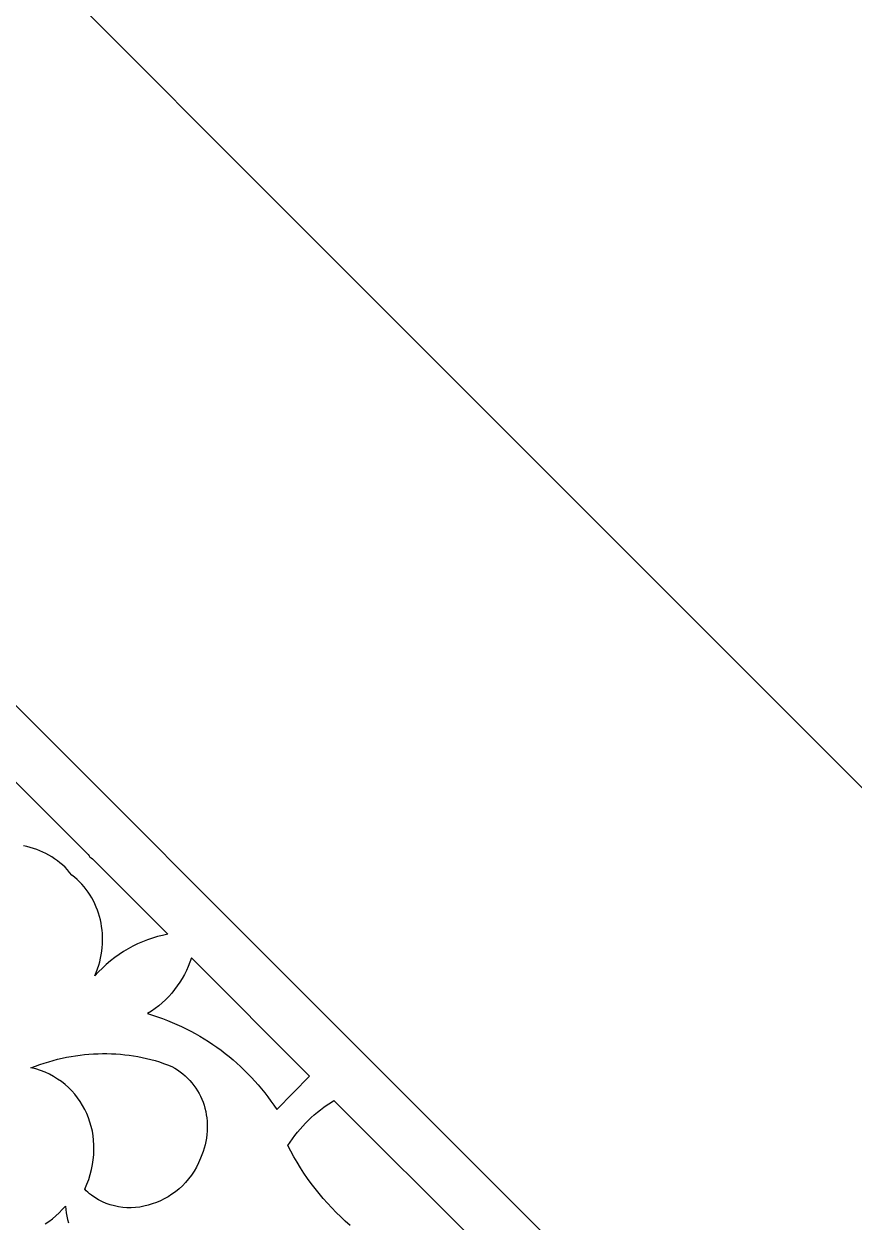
# Model space of a CAD drawing. Extents: x -3069 to -2029, y 258 to 1298.
# Drawn here: x -2195.6 to -2118.8, y 1041.8 to 1152.6 of the extents above; entities that cross this region are included whole.
import ezdxf

# ---------------------------------------------------------------- set-up
doc = ezdxf.new("R2010")
doc.units = 0
doc.layers.add('LAYER_1', color=18, linetype='CONTINUOUS')
doc.layers.add('LAYER_2', color=174, linetype='CONTINUOUS')

msp = doc.modelspace()

# ---------------------------------------------------------------- linework, layer by layer
at = {"layer": 'LAYER_1'}
for points in [[(-2333.8, 257.75), (-2029.19, 562.36), (-2029.19, 993.14), (-2333.8, 1297.75), (-2764.58, 1297.75), (-3069.19, 993.14), (-3069.19, 562.36), (-2764.58, 257.75)], [(-2180.07, 1066.22), (-2180.21, 1065.83), (-2180.36, 1065.44), (-2180.53, 1065.06), (-2180.72, 1064.69), (-2180.92, 1064.32), (-2181.14, 1063.97), (-2181.38, 1063.63), (-2181.63, 1063.29), (-2181.89, 1062.97), (-2182.17, 1062.66), (-2182.47, 1062.36), (-2182.78, 1062.07), (-2183.1, 1061.8), (-2183.43, 1061.54), (-2183.77, 1061.3), (-2184.13, 1061.07), (-2183.67, 1060.93), (-2183.21, 1060.77), (-2182.75, 1060.61), (-2182.3, 1060.44), (-2181.86, 1060.26), (-2181.42, 1060.07), (-2180.98, 1059.87), (-2180.55, 1059.66), (-2180.13, 1059.44), (-2179.71, 1059.22), (-2179.3, 1058.98), (-2178.89, 1058.74), (-2178.49, 1058.49), (-2178.1, 1058.22), (-2177.71, 1057.96), (-2177.33, 1057.68), (-2176.96, 1057.39), (-2176.59, 1057.1), (-2176.22, 1056.8), (-2175.87, 1056.49), (-2175.52, 1056.17), (-2175.18, 1055.85), (-2174.84, 1055.51), (-2174.52, 1055.17), (-2174.2, 1054.83), (-2173.89, 1054.47), (-2173.58, 1054.11), (-2173.28, 1053.74), (-2172.99, 1053.36), (-2172.71, 1052.98), (-2172.44, 1052.59), (-2172.17, 1052.19), (-2169.13, 1055.28)], [(-2179.23, 1047.69), (-2179.41, 1047.27), (-2179.61, 1046.87), (-2179.83, 1046.49), (-2180.07, 1046.12), (-2180.33, 1045.78), (-2180.61, 1045.46), (-2180.91, 1045.15), (-2181.21, 1044.87), (-2181.54, 1044.6), (-2181.87, 1044.36), (-2182.22, 1044.13), (-2182.58, 1043.93), (-2182.94, 1043.75), (-2183.31, 1043.59), (-2183.69, 1043.46), (-2184.08, 1043.34), (-2184.47, 1043.25), (-2184.86, 1043.18), (-2185.25, 1043.14), (-2185.65, 1043.12), (-2186.04, 1043.12), (-2186.43, 1043.15), (-2186.82, 1043.2), (-2187.2, 1043.28), (-2187.58, 1043.38), (-2187.95, 1043.51), (-2188.31, 1043.66), (-2188.66, 1043.84), (-2189, 1044.05), (-2189.33, 1044.29), (-2189.49, 1044.41), (-2189.65, 1044.55), (-2189.8, 1044.69), (-2189.95, 1044.84), (-2189.75, 1045.29), (-2189.58, 1045.74), (-2189.44, 1046.2), (-2189.32, 1046.65), (-2189.22, 1047.11), (-2189.15, 1047.56), (-2189.11, 1048.01), (-2189.09, 1048.46), (-2189.09, 1048.91), (-2189.12, 1049.35), (-2189.17, 1049.78), (-2189.24, 1050.21), (-2189.34, 1050.63), (-2189.46, 1051.04), (-2189.59, 1051.44), (-2189.76, 1051.83), (-2189.94, 1052.21), (-2190.14, 1052.58), (-2190.36, 1052.94), (-2190.6, 1053.29), (-2190.87, 1053.62), (-2191.15, 1053.93), (-2191.45, 1054.23), (-2191.77, 1054.51), (-2192.1, 1054.78), (-2192.45, 1055.02), (-2192.82, 1055.25), (-2193.21, 1055.46), (-2193.62, 1055.64), (-2194.04, 1055.81), (-2194.47, 1055.95), (-2194.92, 1056.06), (-2194.51, 1056.22), (-2194.11, 1056.36), (-2193.7, 1056.5), (-2193.28, 1056.62), (-2192.87, 1056.74), (-2192.46, 1056.85), (-2192.04, 1056.94), (-2191.63, 1057.03), (-2191.21, 1057.11), (-2190.8, 1057.17), (-2190.38, 1057.23), (-2189.96, 1057.28), (-2189.55, 1057.32), (-2189.13, 1057.34), (-2188.71, 1057.36), (-2188.3, 1057.37), (-2187.89, 1057.37), (-2187.47, 1057.36), (-2187.06, 1057.34), (-2186.65, 1057.31), (-2186.24, 1057.27), (-2185.83, 1057.22), (-2185.43, 1057.16), (-2185.02, 1057.09), (-2184.62, 1057.01), (-2184.22, 1056.93), (-2183.83, 1056.83), (-2183.43, 1056.72), (-2183.04, 1056.6), (-2182.66, 1056.47), (-2182.27, 1056.34), (-2181.89, 1056.19), (-2181.62, 1056.04), (-2181.36, 1055.87), (-2181.1, 1055.7), (-2180.86, 1055.51), (-2180.64, 1055.32), (-2180.42, 1055.11), (-2180.21, 1054.89), (-2180.02, 1054.67), (-2179.84, 1054.43), (-2179.67, 1054.19), (-2179.51, 1053.94), (-2179.36, 1053.69), (-2179.23, 1053.42), (-2179.11, 1053.15), (-2179, 1052.87), (-2178.9, 1052.59), (-2178.82, 1052.31), (-2178.75, 1052.01), (-2178.7, 1051.72), (-2178.65, 1051.42), (-2178.62, 1051.12), (-2178.61, 1050.81), (-2178.6, 1050.5), (-2178.62, 1050.19), (-2178.64, 1049.88), (-2178.68, 1049.56), (-2178.74, 1049.25), (-2178.81, 1048.94), (-2178.89, 1048.62), (-2178.99, 1048.31), (-2179.1, 1048)]]:
    msp.add_lwpolyline(points, close=True, dxfattribs=at)
for points in [[(-2196.61, 1082.76), (-2189.64, 1075.79), (-2189.53, 1075.67), (-2189.48, 1075.54), (-2189.35, 1075.49), (-2189.23, 1075.38), (-2182.26, 1068.41), (-2182.74, 1068.31), (-2183.21, 1068.2), (-2183.68, 1068.06), (-2184.15, 1067.9), (-2184.6, 1067.72), (-2185.05, 1067.53), (-2185.5, 1067.31), (-2185.93, 1067.08), (-2186.35, 1066.82), (-2186.77, 1066.55), (-2187.17, 1066.26), (-2187.56, 1065.95), (-2187.95, 1065.63), (-2188.31, 1065.29), (-2188.67, 1064.93), (-2189.01, 1064.56), (-2188.88, 1064.88), (-2188.76, 1065.21), (-2188.65, 1065.54), (-2188.56, 1065.87), (-2188.49, 1066.2), (-2188.42, 1066.52), (-2188.37, 1066.85), (-2188.33, 1067.18), (-2188.31, 1067.51), (-2188.3, 1067.84), (-2188.3, 1068.16), (-2188.31, 1068.48), (-2188.34, 1068.8), (-2188.38, 1069.12), (-2188.43, 1069.43), (-2188.5, 1069.74), (-2188.58, 1070.05), (-2188.66, 1070.35), (-2188.77, 1070.64), (-2188.88, 1070.93), (-2189, 1071.22), (-2189.14, 1071.5), (-2189.29, 1071.77), (-2189.45, 1072.04), (-2189.62, 1072.3), (-2189.81, 1072.55), (-2190, 1072.8), (-2190.21, 1073.04), (-2190.43, 1073.26), (-2190.65, 1073.48), (-2190.89, 1073.69), (-2191.14, 1073.89), (-2191.34, 1074.14), (-2191.55, 1074.38), (-2191.77, 1074.61), (-2192, 1074.82), (-2192.24, 1075.03), (-2192.48, 1075.22), (-2192.74, 1075.4), (-2193, 1075.58), (-2193.26, 1075.73), (-2193.54, 1075.88), (-2193.82, 1076.02), (-2194.1, 1076.14), (-2194.39, 1076.26), (-2194.69, 1076.36), (-2194.99, 1076.44), (-2195.29, 1076.52), (-2195.6, 1076.58)], [(-2165.38, 1041.48), (-2165.83, 1041.87), (-2166.26, 1042.27), (-2166.68, 1042.68), (-2167.09, 1043.1), (-2167.49, 1043.53), (-2167.88, 1043.97), (-2168.26, 1044.42), (-2168.63, 1044.88), (-2168.98, 1045.35), (-2169.33, 1045.83), (-2169.66, 1046.32), (-2169.98, 1046.81), (-2170.29, 1047.32), (-2170.58, 1047.83), (-2170.87, 1048.35), (-2171.14, 1048.88), (-2170.93, 1049.19), (-2170.72, 1049.5), (-2170.49, 1049.8), (-2170.26, 1050.1), (-2170.02, 1050.38), (-2169.77, 1050.66), (-2169.51, 1050.94), (-2169.25, 1051.2), (-2168.98, 1051.46), (-2168.7, 1051.71), (-2168.41, 1051.95), (-2168.12, 1052.18), (-2167.82, 1052.41), (-2167.51, 1052.62), (-2167.2, 1052.83), (-2166.88, 1053.03), (-2153.73, 1039.9)], [(-2193.61, 1041.61), (-2193.27, 1041.85), (-2192.94, 1042.1), (-2192.62, 1042.37), (-2192.31, 1042.65), (-2192.02, 1042.95), (-2191.73, 1043.26), (-2191.7, 1042.94), (-2191.65, 1042.63), (-2191.6, 1042.33), (-2191.53, 1042.03), (-2191.46, 1041.73)]]:
    msp.add_lwpolyline(points, dxfattribs=at)
at = {"layer": 'LAYER_2'}
msp.add_lwpolyline([(-2354.51, 307.75), (-2079.19, 583.07), (-2079.19, 972.43), (-2354.51, 1247.75), (-2743.87, 1247.75), (-3019.19, 972.43), (-3019.19, 583.07), (-2743.87, 307.75)], close=True, dxfattribs=at)

doc.saveas('drawing.dxf')
